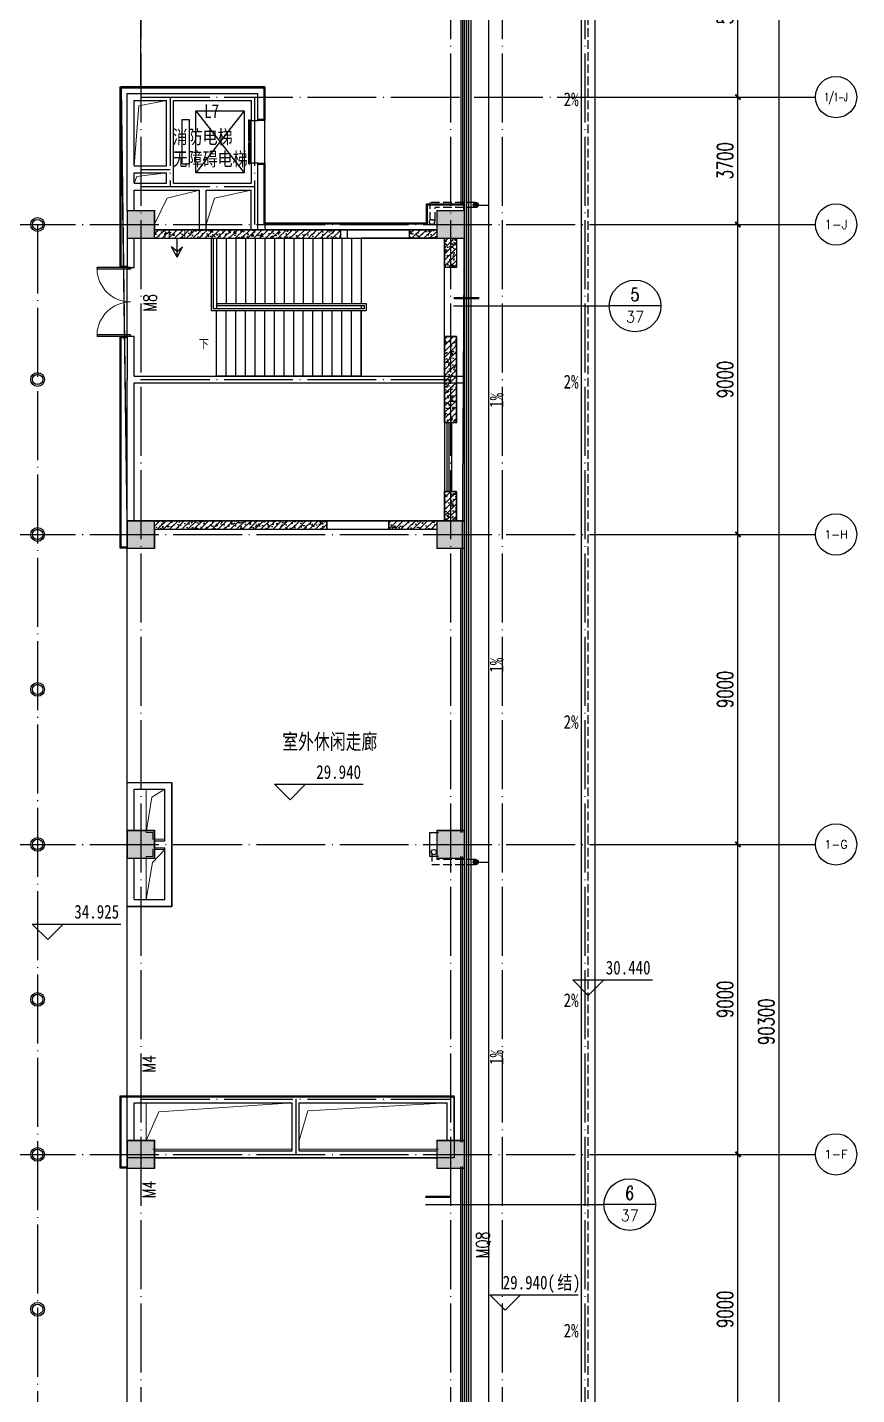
# Model space of a CAD drawing. Header units: millimetres. Extents: x 948020 to 1044234, y 901182 to 1012496.
# Drawn here: x 1020135 to 1044234, y 946993 to 986696 of the extents above; entities that cross this region are included whole.
import ezdxf
from ezdxf.enums import TextEntityAlignment as Align

# ---------------------------------------------------------------- set-up
doc = ezdxf.new("R2010")
doc.units = ezdxf.units.MM
doc.header["$LTSCALE"] = 1000
doc.header["$MEASUREMENT"] = 0
for name, pattern in [('7', [1.2, -0.6, 0.6]), ('DASH', [0.35, 0.25, -0.1]), ('DOTE', [2.42, 2, -0.2, 0.02, -0.2])]:
    doc.linetypes.add(name, pattern=pattern)
doc.layers.get('0').update_dxf_attribs({"linetype": 'CONTINUOUS'})
doc.layers.get('Defpoints').update_dxf_attribs({"linetype": 'CONTINUOUS'})
for name, color, linetype in [('AXIS', 3, 'CONTINUOUS'), ('COLUMN', 255, 'CONTINUOUS'), ('DIM_ELEV', 3, 'CONTINUOUS'), ('DIM_IDEN', 3, 'CONTINUOUS'), ('DIM_SYMB', 3, 'CONTINUOUS'), ('DOTE', 1, 'DOTE'), ('PUB_HATCH', 251, 'CONTINUOUS'), ('PUB_TEXT', 7, 'CONTINUOUS'), ('RAIL', 163, 'CONTINUOUS'), ('STAIR', 2, 'CONTINUOUS'), ('WALL', 255, 'CONTINUOUS'), ('WINDOW', 4, 'CONTINUOUS'), ('WZ', 7, 'CONTINUOUS'), ('x粉刷线', 62, 'CONTINUOUS'), ('排烟', 6, 'CONTINUOUS'), ('文字', 7, 'CONTINUOUS'), ('柱', 2, 'CONTINUOUS'), ('柱虚线', 54, '7'), ('栏杆', 212, 'CONTINUOUS'), ('电梯', 4, 'CONTINUOUS'), ('砼墙', 3, 'CONTINUOUS'), ('门窗', 40, 'CONTINUOUS')]:
    doc.layers.add(name, color=color, linetype=linetype)
doc.layers.add('P-SANR-FIXT', color=6, linetype='CONTINUOUS', lineweight=15)
doc.styles.add('-宋体', font='', dxfattribs={"width": 0.8})
doc.styles.add('_TCH_AXIS', font='COMPLEX', dxfattribs={"bigfont": 'GBCBIG'})
doc.styles.add('_TCH_DIM', font='', dxfattribs={"width": 0.8})
doc.styles.add('_TCH_LABEL', font='COMPLEX', dxfattribs={"bigfont": 'GBCBIG'})
doc.styles.add('_TCH_SPACE', font='SIMPLEX', dxfattribs={"height": 5, "bigfont": 'GBCBIG'})
doc.styles.add('DIM_FONT', font='SIMPLEX', dxfattribs={"width": 0.7, "bigfont": 'GBCBIG'})
doc.styles.get('-宋体').set_extended_font_data('SimSun')
doc.styles.get('_TCH_DIM').set_extended_font_data('SimSun')
doc.dimstyles.new('_TCH_ARCH&&150', dxfattribs={"dimscale": 1.5, "dimtxt": 300, "dimasz": 100, "dimexe": 250, "dimexo": 300, "dimgap": 100, "dimtad": 1, "dimdec": 0, "dimzin": 0, "dimdsep": 46, "dimtxsty": 'DIM_FONT', "dimblk": 'ARCHTICK', "dimcen": 0.09, "dimclrt": 7, "dimazin": 2, "dimtfac": 1, "dimtdec": 0, "dimtix": 1, "dimtmove": 2, "dimatfit": 3, "dimfxl": 1, "dimtolj": 1, "dimtzin": 0, "dimarcsym": 0})
pattern_1 = [(45, (0, 0), (-88.388348, 88.388348), []), (50, (0, 0), (358.63009, -31.37607), [37.5, -412.5]), (355, (0, 0), (-69.37567, 376.09607), [30, -330]), (100.4514, (29.9, -2.6), (289.25469, 344.71977), [31.870095, -350.57106]), (46.1842, (0, 100), (533.62052, -82.75951), [56.25, -618.75]), (96.6356, (44.47, 93.1), (467.33135, 487.05894), [47.80514, -525.8565]), (351.1842, (0, 100), (467.33097, 487.0593), [45, -495]), (21, (50, 75), (298.453526, -201.309445), [37.5, -412.5]), (326, (50, 75), (121.65767, 362.57502), [30, -330]), (71.4514, (74.87, 58.22), (420.111314, 161.26525), [31.870095, -350.57106]), (37.5, (0, 0), (6.079928, 166.446927), [0, -326, 0, -335, 0, -331.25]), (7.5, (0, 0), (131.534769, 197.205856), [0, -191, 0, -318.5, 0, -126.25]), (327.5, (-111.5, 0), (266.911218, -11.277436), [0, -125, 0, -390, 0, -517.5]), (317.5, (-161.5, 0), (291.593085, 50.05249), [0, -162.5, 0, -259, 0, -367.5])]

# ---------------------------------------------------------------- blocks, each defined once
blk = doc.blocks.new('A$C5BB50297')
at = {"layer": '柱', "const_width": 0.35}
for points in [[(639.18, 632.68), (639.18, 638.18), (631.18, 638.18), (631.18, 630.18), (639.18, 630.18)], [(726.93, 630.18), (729.18, 630.18), (729.18, 638.18), (721.18, 638.18), (721.18, 632.68)], [(721.18, 630.18), (723.43, 630.18)], [(639.18, 548.18), (631.18, 548.18), (631.18, 540.18), (639.18, 540.18), (639.18, 545.68)], [(723.43, 548.18), (721.18, 548.18)], [(721.18, 545.68), (721.18, 540.18), (729.18, 540.18), (729.18, 548.18), (726.93, 548.18)]]:
    blk.add_lwpolyline(points, dxfattribs=at)
for points in [[(639.18, 450.18), (639.18, 458.18), (631.18, 458.18), (631.18, 450.18)], [(729.18, 450.18), (729.18, 458.18), (721.18, 458.18), (721.18, 450.18)], [(639.18, 360.18), (639.18, 368.18), (631.18, 368.18), (631.18, 360.18)], [(729.18, 360.18), (729.18, 368.18), (721.18, 368.18), (721.18, 360.18)]]:
    blk.add_lwpolyline(points, close=True, dxfattribs=at)
at = {"layer": '柱虚线', "const_width": 0.18}
for points in [[(639.18, 630.18), (639.18, 632.68)], [(721.18, 632.68), (721.18, 630.18)], [(723.43, 630.18), (726.93, 630.18)], [(639.18, 545.68), (639.18, 548.18)], [(721.18, 548.18), (721.18, 545.68)], [(726.93, 548.18), (723.43, 548.18)]]:
    blk.add_lwpolyline(points, dxfattribs=at)
at = {"layer": '砼墙', "const_width": 0.35}
for points in [[(639.18, 632.68), (695.18, 632.68)], [(695.18, 630.18), (695.18, 632.68)], [(713.18, 630.18), (713.18, 632.68)], [(713.18, 632.68), (721.18, 632.68)], [(639.18, 630.18), (695.18, 630.18)], [(713.18, 630.18), (721.18, 630.18)], [(723.43, 621.68), (723.43, 630.18)], [(726.93, 621.68), (726.93, 630.18)], [(726.93, 621.68), (723.43, 621.68)], [(723.43, 576.68), (723.43, 601.68)], [(726.93, 601.68), (723.43, 601.68)], [(726.93, 576.68), (726.93, 601.68)], [(726.93, 576.68), (723.43, 576.68)], [(723.43, 548.18), (723.43, 556.68)], [(726.93, 556.68), (723.43, 556.68)], [(726.93, 548.18), (726.93, 556.68)], [(639.18, 548.18), (689.18, 548.18)], [(689.18, 545.68), (689.18, 548.18)], [(707.18, 545.68), (707.18, 548.18)], [(707.18, 548.18), (721.18, 548.18)], [(639.18, 545.68), (689.18, 545.68)], [(707.18, 545.68), (721.18, 545.68)]]:
    blk.add_lwpolyline(points, dxfattribs=at)
blk = doc.blocks.new('_ArchTick')
at = {"color": 0, "linetype": 'ByBlock', "const_width": 0.4}
blk.add_lwpolyline([(-0.5, -0.5), (0.5, 0.5)], dxfattribs=at)
blk = doc.blocks.new('*D23')
at = {"layer": 'AXIS', "color": 0, "lineweight": -2, "transparency": 16777216}
for p, q in [((1037484, 953971), (1041159, 953971)), ((1040784, 944971), (1040784, 953971)), ((1037484, 944971), (1041159, 944971))]:
    blk.add_line(p, q, dxfattribs=at)
at = {"layer": 'Defpoints', "color": 0}
for p in [(1037034, 953971), (1040784, 953971), (1037034, 944971)]:
    blk.add_point(p, dxfattribs=at)
at = {"layer": 'AXIS', "color": 0, "lineweight": -2, "transparency": 16777216, "xscale": 150, "yscale": 150, "zscale": 150}
for p, rotation in [((1040784, 953971), 90), ((1040784, 944971), 270)]:
    blk.add_blockref('_ArchTick', p, dxfattribs=dict(at, rotation=rotation))
at = {"layer": 'AXIS', "color": 7, "transparency": 16777216, "insert": (1040409, 949471), "char_height": 450, "attachment_point": 5, "rotation": 90, "style": 'DIM_FONT'}
blk.add_mtext('\\A1;9000', dxfattribs=at)
blk = doc.blocks.new('*D24')
at = {"layer": 'AXIS', "color": 0, "lineweight": -2, "transparency": 16777216}
for p, q in [((1037484, 962971), (1041159, 962971)), ((1040784, 953971), (1040784, 962971)), ((1037484, 953971), (1041159, 953971))]:
    blk.add_line(p, q, dxfattribs=at)
at = {"layer": 'Defpoints', "color": 0}
for p in [(1037034, 962971), (1040784, 962971), (1037034, 953971)]:
    blk.add_point(p, dxfattribs=at)
at = {"layer": 'AXIS', "color": 0, "lineweight": -2, "transparency": 16777216, "xscale": 150, "yscale": 150, "zscale": 150}
for p, rotation in [((1040784, 962971), 90), ((1040784, 953971), 270)]:
    blk.add_blockref('_ArchTick', p, dxfattribs=dict(at, rotation=rotation))
at = {"layer": 'AXIS', "color": 7, "transparency": 16777216, "insert": (1040409, 958471), "char_height": 450, "attachment_point": 5, "rotation": 90, "style": 'DIM_FONT'}
blk.add_mtext('\\A1;9000', dxfattribs=at)
blk = doc.blocks.new('*D25')
at = {"layer": 'AXIS', "color": 0, "lineweight": -2, "transparency": 16777216}
for p, q in [((1037484, 971971), (1041159, 971971)), ((1040784, 962971), (1040784, 971971)), ((1037484, 962971), (1041159, 962971))]:
    blk.add_line(p, q, dxfattribs=at)
at = {"layer": 'Defpoints', "color": 0}
for p in [(1037034, 971971), (1040784, 971971), (1037034, 962971)]:
    blk.add_point(p, dxfattribs=at)
at = {"layer": 'AXIS', "color": 0, "lineweight": -2, "transparency": 16777216, "xscale": 150, "yscale": 150, "zscale": 150}
for p, rotation in [((1040784, 971971), 90), ((1040784, 962971), 270)]:
    blk.add_blockref('_ArchTick', p, dxfattribs=dict(at, rotation=rotation))
at = {"layer": 'AXIS', "color": 7, "transparency": 16777216, "insert": (1040409, 967471), "char_height": 450, "attachment_point": 5, "rotation": 90, "style": 'DIM_FONT'}
blk.add_mtext('\\A1;9000', dxfattribs=at)
blk = doc.blocks.new('*D26')
at = {"layer": 'AXIS', "color": 0, "lineweight": -2, "transparency": 16777216}
for p, q in [((1037484, 980971), (1041159, 980971)), ((1040784, 971971), (1040784, 980971)), ((1037484, 971971), (1041159, 971971))]:
    blk.add_line(p, q, dxfattribs=at)
at = {"layer": 'Defpoints', "color": 0}
for p in [(1037034, 980971), (1040784, 980971), (1037034, 971971)]:
    blk.add_point(p, dxfattribs=at)
at = {"layer": 'AXIS', "color": 0, "lineweight": -2, "transparency": 16777216, "xscale": 150, "yscale": 150, "zscale": 150}
for p, rotation in [((1040784, 980971), 90), ((1040784, 971971), 270)]:
    blk.add_blockref('_ArchTick', p, dxfattribs=dict(at, rotation=rotation))
at = {"layer": 'AXIS', "color": 7, "transparency": 16777216, "insert": (1040409, 976471), "char_height": 450, "attachment_point": 5, "rotation": 90, "style": 'DIM_FONT'}
blk.add_mtext('\\A1;9000', dxfattribs=at)
blk = doc.blocks.new('*D27')
at = {"layer": 'AXIS', "color": 0, "lineweight": -2, "transparency": 16777216}
for p, q in [((1037484, 984671), (1041159, 984671)), ((1040784, 980971), (1040784, 984671)), ((1037484, 980971), (1041159, 980971))]:
    blk.add_line(p, q, dxfattribs=at)
at = {"layer": 'Defpoints', "color": 0}
for p in [(1037034, 984671), (1040784, 984671), (1037034, 980971)]:
    blk.add_point(p, dxfattribs=at)
at = {"layer": 'AXIS', "color": 0, "lineweight": -2, "transparency": 16777216, "xscale": 150, "yscale": 150, "zscale": 150}
for p, rotation in [((1040784, 984671), 90), ((1040784, 980971), 270)]:
    blk.add_blockref('_ArchTick', p, dxfattribs=dict(at, rotation=rotation))
at = {"layer": 'AXIS', "color": 7, "transparency": 16777216, "insert": (1040409, 982821), "char_height": 450, "attachment_point": 5, "rotation": 90, "style": 'DIM_FONT'}
blk.add_mtext('\\A1;3700', dxfattribs=at)
blk = doc.blocks.new('*D28')
at = {"layer": 'AXIS', "color": 0, "lineweight": -2, "transparency": 16777216}
for p, q in [((1037484, 989971), (1041159, 989971)), ((1040784, 984671), (1040784, 989971)), ((1037484, 984671), (1041159, 984671))]:
    blk.add_line(p, q, dxfattribs=at)
at = {"layer": 'Defpoints', "color": 0}
for p in [(1037034, 989971), (1040784, 989971), (1037034, 984671)]:
    blk.add_point(p, dxfattribs=at)
at = {"layer": 'AXIS', "color": 0, "lineweight": -2, "transparency": 16777216, "xscale": 150, "yscale": 150, "zscale": 150}
for p, rotation in [((1040784, 989971), 90), ((1040784, 984671), 270)]:
    blk.add_blockref('_ArchTick', p, dxfattribs=dict(at, rotation=rotation))
at = {"layer": 'AXIS', "color": 7, "transparency": 16777216, "insert": (1040409, 987321), "char_height": 450, "attachment_point": 5, "rotation": 90, "style": 'DIM_FONT'}
blk.add_mtext('\\A1;5300', dxfattribs=at)
blk = doc.blocks.new('*D32')
at = {"layer": 'AXIS', "color": 0, "lineweight": -2, "transparency": 16777216}
for p, q in [((1037484, 1002971), (1042359, 1002971)), ((1041984, 912671), (1041984, 1002971)), ((1037484, 912671), (1042359, 912671))]:
    blk.add_line(p, q, dxfattribs=at)
at = {"layer": 'Defpoints', "color": 0}
for p in [(1037034, 1002971), (1041984, 1002971), (1037034, 912671)]:
    blk.add_point(p, dxfattribs=at)
at = {"layer": 'AXIS', "color": 0, "lineweight": -2, "transparency": 16777216, "xscale": 150, "yscale": 150, "zscale": 150}
for p, rotation in [((1041984, 1002971), 90), ((1041984, 912671), 270)]:
    blk.add_blockref('_ArchTick', p, dxfattribs=dict(at, rotation=rotation))
at = {"layer": 'AXIS', "color": 7, "transparency": 16777216, "insert": (1041609, 957821), "char_height": 450, "attachment_point": 5, "rotation": 90, "style": 'DIM_FONT'}
blk.add_mtext('\\A1;90300', dxfattribs=at)
blk = doc.blocks.new('_FZH')
blk.add_lwpolyline([(-0.5, -0.5), (0.5, -0.5), (0.5, 0.5), (-0.5, 0.5)], close=True)
at = {"layer": 'PUB_HATCH'}
blk.add_solid([(-0.5, -0.5), (0.5, -0.5), (-0.5, 0.5), (0.5, 0.5)], dxfattribs=at)
blk = doc.blocks.new('$DorLib2D$00000002')
for p, q in [((-0.5, 0), (-0.5, 0.4875)), ((-0.475, 0.4875), (-0.5, 0.4875)), ((-0.475, 0), (-0.475, 0.4875)), ((0.475, 0), (0.475, 0.4875)), ((0.475, 0.4875), (0.5, 0.4875)), ((0.5, 0), (0.5, 0.4875)), ((-0.5, 0), (-0.475, 0)), ((0.5, 0), (0.475, 0))]:
    blk.add_line(p, q)
at = {"lineweight": 13}
for centre, start, end in [((-0.4875, 0), 0, 88.53072), ((0.4875, 0), 91.46928, 180)]:
    blk.add_arc(centre, 0.4875, start, end, dxfattribs=at)
blk = doc.blocks.new('$TCHSYS$LDOR22D')
for p, q in [((-0.517, 0.833), (-0.017, 0.833)), ((-0.517, 0.833), (-0.517, 0.667)), ((-0.517, 0.667), (-0.017, 0.667)), ((-0.017, 0.833), (-0.017, 0.667)), ((0.017, 0.833), (0.017, 0.667)), ((0.017, 0.833), (0.517, 0.833)), ((0.017, 0.667), (0.517, 0.667)), ((0.517, 0.833), (0.517, 0.667)), ((-0.5, 0.5), (0.5, 0.5))]:
    blk.add_line(p, q)

msp = doc.modelspace()

# ---------------------------------------------------------------- hatches: boundary and pattern name
at = {"layer": 'PUB_HATCH'}
h = msp.add_hatch(dxfattribs=at)
h.set_pattern_fill('ANSI31', color=256, scale=10, style=0)
h.set_pattern_definition([(315, (963659.951, 1010816.542), (-11.22532, -11.22532), [])])
h.paths.add_polyline_path([(1033101.5, 981536.1, 1), (1033231.5, 981536.1, 1)])
h = msp.add_hatch(dxfattribs=at)
h.set_pattern_fill('钢筋混凝土', color=256, scale=50, style=0)
h.set_pattern_definition(pattern_1)
h.paths.add_polyline_path([(1023835, 980820.8), (1023835, 980570.8), (1025235, 980570.8), (1025235, 980820.8)])
h = msp.add_hatch(dxfattribs=at)
h.set_pattern_fill('钢筋混凝土', color=256, scale=50, style=0)
h.set_pattern_definition(pattern_1)
h.paths.add_polyline_path([(1025235, 980820.8), (1025235, 980570.8), (1026735, 980570.8), (1026735, 980820.8)])
h = msp.add_hatch(dxfattribs=at)
h.set_pattern_fill('钢筋混凝土', color=256, scale=50, style=0)
h.set_pattern_definition(pattern_1)
h.paths.add_polyline_path([(1026735, 980820.8), (1026735, 980570.8), (1029235, 980570.8), (1029235, 980820.8)])
h = msp.add_hatch(dxfattribs=at)
h.set_pattern_fill('钢筋混凝土', color=256, scale=50, style=0)
h.set_pattern_definition(pattern_1)
h.paths.add_polyline_path([(1032035, 980570.8), (1032035, 980820.8), (1031235, 980820.8), (1031235, 980570.8)])
h = msp.add_hatch(dxfattribs=at)
h.set_pattern_fill('钢筋混凝土', color=256, scale=50, style=0)
h.set_pattern_definition(pattern_1)
h.paths.add_polyline_path([(1032610, 980570.8), (1032260, 980570.8), (1032260, 979720.8), (1032610, 979720.8)])
h = msp.add_hatch(dxfattribs=at)
h.set_pattern_fill('钢筋混凝土', color=256, scale=50, style=0)
h.set_pattern_definition(pattern_1)
h.paths.add_polyline_path([(1032610, 975220.8), (1032610, 977720.8), (1032260, 977720.8), (1032260, 975220.8)])
h = msp.add_hatch(dxfattribs=at)
h.set_pattern_fill('钢筋混凝土', color=256, scale=50, style=0)
h.set_pattern_definition(pattern_1)
h.paths.add_polyline_path([(1032260, 972370.8), (1032610, 972370.8), (1032610, 973220.8), (1032260, 973220.8)])
h = msp.add_hatch(dxfattribs=at)
h.set_pattern_fill('钢筋混凝土', color=256, scale=50, style=0)
h.set_pattern_definition(pattern_1)
h.paths.add_polyline_path([(1023835, 972370.8), (1023835, 972120.8), (1028835, 972120.8), (1028835, 972370.8)])
h = msp.add_hatch(dxfattribs=at)
h.set_pattern_fill('钢筋混凝土', color=256, scale=50, style=0)
h.set_pattern_definition(pattern_1)
h.paths.add_polyline_path([(1032035, 972120.8), (1032035, 972370.8), (1030635, 972370.8), (1030635, 972120.8)])
h = msp.add_hatch(dxfattribs=at)
h.set_pattern_fill('ANSI31', color=256, scale=10, style=0)
h.set_pattern_definition([(45, (963659.951, 933175.805), (-11.22532, 11.22532), [])])
h.paths.add_polyline_path([(1033231.5, 962456.2, 1), (1033101.5, 962456.2, 1)])

# ---------------------------------------------------------------- linework, layer by layer
at = {"layer": 'AXIS'}
for p, q in [((1037034.5, 984670.8), (1043034.5, 984670.8)), ((1037034.5, 980970.8), (1043034.5, 980970.8)), ((1037034.5, 971970.8), (1043034.5, 971970.8)), ((1037034.5, 962970.8), (1043034.5, 962970.8)), ((1037034.5, 953970.8), (1043034.5, 953970.8))]:
    msp.add_line(p, q, dxfattribs=at)
for centre in [(1043634.5, 984670.8), (1043634.5, 980970.8), (1043634.5, 971970.8), (1043634.5, 962970.8), (1043634.5, 953970.8)]:
    msp.add_circle(centre, 600, dxfattribs=at)
at = {"layer": 'DIM_ELEV'}
for p, q in [((1027769, 964265.8), (1027319, 964715.8)), ((1027319, 964715.8), (1029890.8, 964715.8)), ((1027769, 964265.8), (1028219, 964715.8)), ((1020729.8, 960209.3), (1020279.8, 960659.3)), ((1020279.8, 960659.3), (1022851.5, 960659.3)), ((1020729.8, 960209.3), (1021179.8, 960659.3)), ((1036435, 958586.4), (1035985, 959036.4)), ((1035985, 959036.4), (1038299.6, 959036.4)), ((1036435, 958586.4), (1036885, 959036.4)), ((1034020.3, 949442.9), (1033570.3, 949892.9)), ((1033570.3, 949892.9), (1036142, 949892.9)), ((1034020.3, 949442.9), (1034470.3, 949892.9))]:
    msp.add_line(p, q, dxfattribs=at)
at = {"layer": 'DIM_IDEN'}
for p, q in [((1032521.9, 978605.9), (1034170.5, 978605.9)), ((1034170.5, 978605.9), (1037044.7, 978605.9)), ((1038544.7, 978605.9), (1037044.7, 978605.9)), ((1031703.4, 952512.7), (1036286, 952512.7)), ((1036286, 952512.7), (1036891.5, 952512.7)), ((1038391.5, 952512.7), (1036891.5, 952512.7))]:
    msp.add_line(p, q, dxfattribs=at)
at = {"layer": 'DIM_IDEN', "const_width": 75}
for points in [[(1032521.9, 978830.9), (1033271.9, 978830.9)], [(1031703.4, 952737.7), (1032453.4, 952737.7)]]:
    msp.add_lwpolyline(points, dxfattribs=at)
at = {"layer": 'DIM_IDEN'}
for centre in [(1037794.7, 978605.9), (1037641.5, 952512.7)]:
    msp.add_circle(centre, 750, dxfattribs=at)
at = {"layer": 'DIM_SYMB'}
for points in [[(1033262.4, 987630.3, 0, 0, 0), (1033262.4, 986626.1, 120, 0, 0), (1033262.4, 986176.1, 0, 0, 0)], [(1035561.9, 984670.8, 0, 0, 0), (1034678.2, 984670.8, 120, 0, 0), (1034228.2, 984670.8, 0, 0, 0)], [(1025495, 977545.8, 0, 0, 0), (1031047.5, 977545.8, 0, 0, 0), (1031047.5, 979595.8, 0, 0, 0), (1026075, 979595.8, 80, 0, 0), (1025775, 979595.8, 0, 0, 0)], [(1033262.4, 975442, 0, 0, 0), (1033262.4, 976446.2, 120, 0, 0), (1033262.4, 976896.2, 0, 0, 0)], [(1035561.9, 976470.8, 0, 0, 0), (1034678.2, 976470.8, 120, 0, 0), (1034228.2, 976470.8, 0, 0, 0)], [(1033262.4, 968552.2, 0, 0, 0), (1033262.4, 967548, 120, 0, 0), (1033262.4, 967098, 0, 0, 0)], [(1035561.9, 966592.6, 0, 0, 0), (1034678.2, 966592.6, 120, 0, 0), (1034228.2, 966592.6, 0, 0, 0)], [(1035561.9, 958512.4, 0, 0, 0), (1034678.2, 958512.4, 120, 0, 0), (1034228.2, 958512.4, 0, 0, 0)], [(1033262.4, 956363.8, 0, 0, 0), (1033262.4, 957368.1, 120, 0, 0), (1033262.4, 957818.1, 0, 0, 0)], [(1035561.9, 948919, 0, 0, 0), (1034678.2, 948919, 120, 0, 0), (1034228.2, 948919, 0, 0, 0)]]:
    msp.add_lwpolyline(points, format="xyseb", dxfattribs=at)
at = {"layer": 'DOTE'}
for p, q in [((1023435, 1005295.6), (1023435, 908381.6)), ((1032435, 1005295.6), (1032435, 908381.6)), ((1033935, 1005295.6), (1033935, 908381.6)), ((1036335, 1005295.6), (1036335, 908381.6)), ((1023435, 984670.8), (1038231.8, 984670.8)), ((1024285, 984670.8), (1024285, 982070.8)), ((1026735, 984670.8), (1026735, 980970.8)), ((1023435, 982570.8), (1024285, 982570.8)), ((1023435, 982070.8), (1026735, 982070.8)), ((1023435, 982070.8), (1026735, 982070.8)), ((954193.3, 980970.8), (1038231.8, 980970.8)), ((1020435, 980970.8), (1020435, 929970.8)), ((1023435, 976470.8), (1032435, 976470.8)), ((954193.3, 971970.8), (1038231.8, 971970.8)), ((954193.3, 962970.8), (1038231.8, 962970.8)), ((1023435, 955570.8), (1032435, 955570.8)), ((1027935, 955570.8), (1027935, 953970.8)), ((954193.3, 953970.8), (1038231.8, 953970.8))]:
    msp.add_line(p, q, dxfattribs=at)
at = {"layer": 'P-SANR-FIXT'}
for p, q in [((1023235, 982670.8), (1023376.6, 984414.1)), ((1023376.6, 984414.1), (1024179.8, 984570.8)), ((1023236.6, 982170.8), (1023319.6, 982368.8)), ((1023319.6, 982368.8), (1024179.8, 982470.8)), ((1024200.5, 981731.3), (1025135, 981970.8)), ((1025577.8, 981731.3), (1026635, 981970.8)), ((1023835, 980984.6), (1024200.5, 981731.3)), ((1025335, 980970.8), (1025577.8, 981731.3)), ((1023755.1, 964345.3), (1024135, 964570.8)), ((1023585, 963320.8), (1023755.1, 964345.3)), ((1023768.1, 962447.3), (1024135, 962820.8)), ((1023585, 961370.8), (1023768.1, 962447.3)), ((1023585, 954370.8), (1023585, 955470.8)), ((1023959.7, 955209.8), (1027835, 955470.8)), ((1028290, 955235.3), (1032335, 955470.8)), ((1023585, 954370.8), (1023959.7, 955209.8)), ((1028035, 954370.8), (1028290, 955235.3)), ((1023785, 954120.8), (1027835, 954120.8)), ((1032085, 954120.8), (1028035, 954120.8))]:
    msp.add_line(p, q, dxfattribs=at)
for points in [[(1023585, 963320.8), (1023585, 964570.8), (1024135, 964570.8), (1024135, 963120.8), (1023785, 963120.8), (1023785, 963320.8)], [(1023585, 961370.8), (1023585, 962620.8), (1023785, 962620.8), (1023785, 962820.8), (1024135, 962820.8), (1024135, 961370.8)]]:
    msp.add_lwpolyline(points, close=True, dxfattribs=at)
at = {"layer": 'RAIL'}
for points in [[(1033035, 926370.8), (1036635, 926370.8), (1036635, 1003170.8), (985935, 1003170.8), (985935, 999570.8)], [(1023035, 979721.2), (1022835, 979721.2), (1022835, 983721.2), (1022835, 984721.2), (1022835, 984771.2), (1022835, 984971.2), (1026135, 984971.2), (1026635, 984971.2), (1027035, 984971.2), (1027035, 984221.2), (1027035, 983990.8), (1026835, 983990.8)], [(1023035, 979751.2), (1022865, 979751.2), (1022865, 983721.2), (1022865, 984721.2), (1022865, 984771.2), (1022865, 984941.2), (1026135, 984941.2), (1026635, 984941.2), (1027005, 984941.2), (1027005, 984221.2), (1027005, 984020.8), (1026835, 984020.8)], [(1026835, 982750.8), (1027035, 982750.8), (1027035, 981020.8), (1030735, 981020.8), (1031235, 981020.8), (1031535, 981020.8), (1031735, 981020.8), (1031735, 981370.8), (1031735, 981570.8), (1032835, 981570.8), (1032835, 981370.8)], [(1026835, 982720.8), (1027005, 982720.8), (1027005, 980990.8), (1030735, 980990.8), (1031235, 980990.8), (1031535, 980990.8), (1031765, 980990.8), (1031765, 981370.8), (1031765, 981540.8), (1032805, 981540.8), (1032805, 981370.8)], [(1023035, 971570.8), (1022835, 971570.8), (1022835, 977570.8), (1022835, 977720.8), (1023035, 977720.8)], [(1023035, 971600.8), (1022865, 971600.8), (1022865, 977570.8), (1022865, 977690.8), (1023035, 977690.8)], [(1023035, 953570.8), (1022835, 953570.8), (1022835, 953970.8), (1022835, 955670.8), (1023035, 955670.8)], [(1023035, 953600.8), (1022865, 953600.8), (1022865, 953970.8), (1022865, 955640.8), (1023035, 955640.8)]]:
    msp.add_lwpolyline(points, dxfattribs=at)
at = {"layer": 'STAIR'}
for p, q in [((1025035, 984270.8), (1026435, 984270.8)), ((1025035, 982470.8), (1025035, 984270.8)), ((1025035, 984270.8), (1026435, 982470.8)), ((1026435, 984270.8), (1025035, 982470.8)), ((1026435, 984270.8), (1026435, 982470.8)), ((1024635, 984020.8), (1024835, 984020.8)), ((1024635, 982720.8), (1024635, 984020.8)), ((1024835, 984020.8), (1024835, 982720.8)), ((1024835, 982720.8), (1024635, 982720.8)), ((1026435, 982470.8), (1025035, 982470.8)), ((1033241.5, 981536.1), (1033535, 981536.1)), ((1025485, 978460.8), (1025485, 980570.8)), ((1025485, 980570.8), (1025545, 980570.8)), ((1025545, 978520.8), (1025545, 980570.8)), ((1025635, 980570.8), (1029835, 980570.8)), ((1025635, 980570.8), (1025635, 978680.8)), ((1025915, 980570.8), (1025915, 978680.8)), ((1026195, 980570.8), (1026195, 978680.8)), ((1026475, 980570.8), (1026475, 978680.8)), ((1026755, 980570.8), (1026755, 978680.8)), ((1027035, 980570.8), (1027035, 978680.8)), ((1027315, 980570.8), (1027315, 978680.8)), ((1027595, 980570.8), (1027595, 978680.8)), ((1027875, 980570.8), (1027875, 978680.8)), ((1028155, 980570.8), (1028155, 978680.8)), ((1028435, 980570.8), (1028435, 978680.8)), ((1028715, 980570.8), (1028715, 978680.8)), ((1028995, 980570.8), (1028995, 978680.8)), ((1029275, 980570.8), (1029275, 978680.8)), ((1029555, 980570.8), (1029555, 978680.8)), ((1029835, 980570.8), (1029835, 978680.8)), ((1032035, 980570.8), (1029835, 980570.8)), ((1029835, 980570.8), (1029835, 978680.8)), ((1032260, 976570.8), (1032260, 980570.8)), ((1025635, 978680.8), (1025635, 978620.8)), ((1025635, 978680.8), (1029985, 978680.8)), ((1025635, 978680.8), (1025635, 978620.8)), ((1029985, 978680.8), (1029985, 978460.8)), ((1029985, 978460.8), (1025485, 978460.8)), ((1029925, 978520.8), (1025545, 978520.8)), ((1025635, 978620.8), (1029835, 978620.8)), ((1025635, 978620.8), (1029925, 978620.8)), ((1025635, 978620.8), (1025635, 978520.8)), ((1029835, 978520.8), (1025635, 978520.8)), ((1025635, 976570.8), (1025635, 978460.8)), ((1025915, 976570.8), (1025915, 978460.8)), ((1026195, 976570.8), (1026195, 978460.8)), ((1026475, 976570.8), (1026475, 978460.8)), ((1026755, 976570.8), (1026755, 978460.8)), ((1027035, 976570.8), (1027035, 978460.8)), ((1027315, 976570.8), (1027315, 978460.8)), ((1027595, 976570.8), (1027595, 978460.8)), ((1027875, 976570.8), (1027875, 978460.8)), ((1028155, 976570.8), (1028155, 978460.8)), ((1028435, 976570.8), (1028435, 978460.8)), ((1028715, 976570.8), (1028715, 978460.8)), ((1028995, 976570.8), (1028995, 978460.8)), ((1029275, 976570.8), (1029275, 978460.8)), ((1029555, 976570.8), (1029555, 978460.8)), ((1029835, 978620.8), (1029835, 978520.8)), ((1029835, 976570.8), (1029835, 978460.8)), ((1029835, 978460.8), (1029835, 976570.8)), ((1029925, 978620.8), (1029925, 978520.8)), ((1029835, 976570.8), (1025635, 976570.8)), ((1029835, 976570.8), (1032260, 976570.8)), ((1033241.5, 962458), (1033535.1, 962458))]:
    msp.add_line(p, q, dxfattribs=at)
at = {"layer": 'STAIR', "linetype": 'DASH'}
for p, q in [((1031840.3, 981077.4), (1031840.3, 981611.1)), ((1033166.5, 981611.1), (1031840.3, 981611.1)), ((1031990.3, 981077.4), (1031990.3, 981461.1)), ((1033166.5, 981461.1), (1031990.3, 981461.1)), ((1031885.1, 962724), (1031885.1, 962381.2)), ((1032035.1, 962724), (1032035.1, 962531.2)), ((1033166.5, 962531.2), (1032035.1, 962531.2)), ((1033166.5, 962381.2), (1031885.1, 962381.2))]:
    msp.add_line(p, q, dxfattribs=at)
msp.add_lwpolyline([(1033035, 926570.8), (1036435, 926570.8), (1036435, 1002970.8), (986135, 1002970.8), (986135, 999570.8)], dxfattribs=at)
at = {"layer": 'STAIR'}
for points in [[(1033035, 926770.8), (1036235, 926770.8), (1036235, 1002770.8), (986335, 1002770.8), (986335, 999570.8)], [(986335, 1000070.8), (1033535, 1000070.8), (1033535, 926770.8)], [(1032085, 962620.8), (1031835, 962620.8), (1031835, 963320.8), (1032085, 963320.8)]]:
    msp.add_lwpolyline(points, dxfattribs=at)
for centre, radius in [((1033166.5, 981536.1), 75), ((1033166.5, 981536.1), 65), ((1031892.9, 981045.8), 75), ((1031945.6, 962745.8), 75), ((1033166.5, 962456.2), 75), ((1033166.5, 962456.2), 65)]:
    msp.add_circle(centre, radius, dxfattribs=at)
at = {"layer": 'WALL'}
for p, q in [((1023035, 984770.8), (1024279.8, 984770.8)), ((1023035, 982570.8), (1023035, 984770.8)), ((1024279.8, 984770.8), (1026835, 984770.8)), ((1026835, 983990.8), (1026835, 984770.8)), ((1023235, 984570.8), (1024179.8, 984570.8)), ((1023235, 982670.8), (1023235, 984570.8)), ((1024179.8, 982670.8), (1024179.8, 984570.8)), ((1024379.8, 984570.8), (1026635, 984570.8)), ((1024379.8, 982570.8), (1024379.8, 984570.8)), ((1026635, 984570.8), (1026635, 983990.8)), ((1026635, 983990.8), (1026835, 983990.8)), ((1023235, 982670.8), (1024179.8, 982670.8)), ((1026835, 982750.8), (1026635, 982750.8)), ((1026635, 982750.8), (1026635, 982170.8)), ((1026835, 982070.8), (1026835, 982750.8)), ((1023035, 982070.8), (1023035, 982570.8)), ((1023235, 982170.8), (1023235, 982470.8)), ((1023235, 982470.8), (1024179.8, 982470.8)), ((1024179.8, 982170.8), (1024179.8, 982470.8)), ((1024379.8, 982170.8), (1024379.8, 982570.8)), ((1023035, 981370.8), (1023035, 982070.8)), ((1023235, 982170.8), (1024179.8, 982170.8)), ((1023235, 981970.8), (1024279.8, 981970.8)), ((1023235, 981370.8), (1023235, 981970.8)), ((1024279.8, 981970.8), (1025135, 981970.8)), ((1024379.8, 982170.8), (1025235, 982170.8)), ((1025135, 980820.8), (1025135, 981970.8)), ((1025235, 982170.8), (1026635, 982170.8)), ((1025335, 980820.8), (1025335, 981970.8)), ((1025335, 981970.8), (1026635, 981970.8)), ((1026635, 980820.8), (1026635, 981970.8)), ((1026835, 980820.8), (1026835, 982070.8)), ((1023835, 980820.8), (1025235, 980820.8)), ((1025235, 980820.8), (1026735, 980820.8)), ((1026735, 980820.8), (1029235, 980820.8)), ((1029235, 980820.8), (1031235, 980820.8)), ((1029235, 980820.8), (1029235, 980570.8)), ((1031235, 980820.8), (1032035, 980820.8)), ((1031235, 980820.8), (1031235, 980570.8)), ((1023035, 980570.8), (1023035, 979721.2)), ((1023235, 979721.2), (1023235, 980570.8)), ((1023835, 980570.8), (1025235, 980570.8)), ((1025235, 980570.8), (1026735, 980570.8)), ((1026735, 980570.8), (1029235, 980570.8)), ((1029235, 980570.8), (1031235, 980570.8)), ((1031235, 980570.8), (1032035, 980570.8)), ((1032260, 980570.8), (1032260, 979720.8)), ((1032610, 980570.8), (1032610, 979720.8)), ((1023035, 979721.2), (1023235, 979721.2)), ((1032610, 979720.8), (1032260, 979720.8)), ((1023235, 977721.2), (1023035, 977721.2)), ((1023035, 977721.2), (1023035, 976464.2)), ((1023235, 976570.8), (1023235, 977721.2)), ((1032260, 975220.8), (1032260, 977720.8)), ((1032260, 977720.8), (1032610, 977720.8)), ((1032610, 975220.8), (1032610, 977720.8)), ((1023035, 972370.8), (1023035, 976470.8)), ((1023235, 976570.8), (1032835, 976570.8)), ((1023235, 976370.8), (1032835, 976370.8)), ((1023235, 972370.8), (1023235, 976370.8)), ((1032835, 976570.8), (1032835, 976370.8)), ((1032260, 975220.8), (1032610, 975220.8)), ((1032260, 972370.8), (1032260, 973220.8)), ((1032260, 973220.8), (1032610, 973220.8)), ((1032610, 972370.8), (1032610, 973220.8)), ((1023835, 972370.8), (1028835, 972370.8)), ((1028835, 972370.8), (1028835, 972120.8)), ((1030635, 972370.8), (1032035, 972370.8)), ((1030635, 972370.8), (1030635, 972120.8)), ((1023835, 972120.8), (1028835, 972120.8)), ((1030635, 972120.8), (1032035, 972120.8)), ((1023035, 963370.8), (1023035, 964770.8)), ((1023035, 964770.8), (1024335, 964770.8)), ((1024335, 962970.8), (1024335, 964770.8)), ((1023235, 963370.8), (1023235, 964570.8)), ((1023235, 964570.8), (1024135, 964570.8)), ((1024135, 963070.8), (1024135, 964570.8)), ((1023835, 963070.8), (1024135, 963070.8)), ((1023835, 962870.8), (1024135, 962870.8)), ((1024135, 961370.8), (1024135, 962870.8)), ((1024335, 961170.8), (1024335, 962970.8)), ((1023035, 961170.8), (1023035, 962570.8)), ((1023235, 961370.8), (1023235, 962570.8)), ((1023235, 961370.8), (1024135, 961370.8)), ((1023035, 961170.8), (1024335, 961170.8)), ((1023035, 954370.8), (1023035, 955670.8)), ((1023035, 955670.8), (1027935, 955670.8)), ((1027935, 955670.8), (1032535, 955670.8)), ((1032535, 954370.8), (1032535, 955670.8)), ((1023235, 954370.8), (1023235, 955470.8)), ((1023235, 955470.8), (1027835, 955470.8)), ((1027835, 954070.8), (1027835, 955470.8)), ((1028035, 955470.8), (1032335, 955470.8)), ((1028035, 954070.8), (1028035, 955470.8)), ((1032335, 954370.8), (1032335, 955470.8)), ((1023835, 954070.8), (1027835, 954070.8)), ((1028035, 954070.8), (1032035, 954070.8)), ((1023835, 953870.8), (1027935, 953870.8)), ((1027935, 953870.8), (1032035, 953870.8))]:
    msp.add_line(p, q, dxfattribs=at)
for centre, radius in [((1020435, 980970.8), 200), ((1020435, 980970.8), 150), ((1020435, 976470.8), 200), ((1020435, 976470.8), 150), ((1020435, 971970.8), 200), ((1020435, 971970.8), 150), ((1020435, 967470.8), 200), ((1020435, 967470.8), 150), ((1020435, 962970.8), 200), ((1020435, 962970.8), 150), ((1020435, 958470.8), 200), ((1020435, 958470.8), 150), ((1020435, 953970.8), 200), ((1020435, 953970.8), 150), ((1020435, 949470.8), 200), ((1020435, 949470.8), 150)]:
    msp.add_circle(centre, radius, dxfattribs=at)
at = {"layer": 'WINDOW'}
for p, q in [((1032901.7, 914370.8), (1032901.7, 999437.5)), ((1032968.4, 914370.8), (1032968.4, 999504.2)), ((1033035, 914370.8), (1033035, 999570.8)), ((1032835, 981370.8), (1032835, 989570.8)), ((1032835, 972370.8), (1032835, 980570.8)), ((1023035, 977721.2), (1023035, 979721.2)), ((1032260, 975220.8), (1032260, 973220.8)), ((1032460, 975220.8), (1032460, 973220.8)), ((1032835, 963370.8), (1032835, 971570.8)), ((1032835, 954370.8), (1032835, 962570.8)), ((1032835, 945370.8), (1032835, 953570.8))]:
    msp.add_line(p, q, dxfattribs=at)
at = {"layer": 'WZ', "linetype": 'DASH', "const_width": 30}
msp.add_lwpolyline([(1024260, 980820.8), (1024260, 980570.8), (1024710, 980570.8), (1024710, 980820.8)], close=True, dxfattribs=at)
at = {"layer": 'x粉刷线', "color": 3}
for points in [[(1023035, 972370.8), (1022865.4, 984941.2), (1023435, 984971.2), (1023435, 989970.8), (1014835, 989970.8), (1014835, 999340.8), (1032835, 999370.8), (1032835, 972370.8), (1023035, 972370.8)], [(1027035, 981020.8), (1027035, 984971.2), (1022865, 984971.2), (1023035, 971570.8), (1023835, 971570.8), (1023835, 972120.8), (1032035, 972120.8), (1032035, 971570.8), (1032785, 971570.8), (1032835, 981370.8), (1032035, 981370.8), (1032035, 980820.8), (1027058.8, 980820.8), (1027035, 981020.8)]]:
    msp.add_lwpolyline(points, dxfattribs=at)
for points in [[(1023035, 972370.8), (1032835, 972370.8), (1032835, 917970.8), (1023035, 917970.8)], [(1023035, 964770.8), (1024335, 964770.8), (1024335, 961170.8), (1023035, 961170.8)], [(1023035, 955640.8), (1032540.4, 955640.8), (1032540.4, 953865.3), (1023035, 953865.3)]]:
    msp.add_lwpolyline(points, close=True, dxfattribs=at)
at = {"layer": '排烟'}
for p, q in [((1024485, 980026.8), (1024323.3, 980322)), ((1024485, 980186.1), (1024323.3, 980322)), ((1024485, 980026.8), (1024485, 980570.8)), ((1024485, 980026.8), (1024646.8, 980322)), ((1024485, 980186.1), (1024646.8, 980322))]:
    msp.add_line(p, q, dxfattribs=at)
at = {"layer": '栏杆'}
for p, q in [((1032735, 989420.8), (1032735, 981570.8)), ((1032785, 989420.8), (1032785, 981570.8)), ((1032330, 975220.8), (1032330, 973220.8)), ((1032380, 975220.8), (1032380, 973220.8)), ((1032735, 963315.2), (1032735, 971570.8)), ((1032785, 963315.2), (1032785, 971570.8)), ((1032735, 954320.8), (1032735, 962620.8)), ((1032785, 954320.8), (1032785, 962620.8)), ((1032735.7, 945312.7), (1032735.7, 953612.7)), ((1032785, 945320.8), (1032785, 953620.8))]:
    msp.add_line(p, q, dxfattribs=at)

# ---------------------------------------------------------------- block references
at = {"layer": 'COLUMN', "xscale": 800, "yscale": 800, "zscale": 800}
for p in [(1023435, 980970.8), (1032435, 980970.8), (1023435, 971970.8), (1032435, 971970.8), (1023435, 962970.8), (1032435, 962970.8), (1023435, 953970.8), (1032435, 953970.8)]:
    msp.add_blockref('_FZH', p, dxfattribs=at)
at = {"layer": 'WINDOW'}
for name, p, xscale, yscale, zscale, rotation in [('$TCHSYS$LDOR22D', (1026735, 983370.8), 1240, 200, 1240, 90.00000000000514), ('$DorLib2D$00000002', (1023135, 978721.2), -2000, 2000, -2000, 90)]:
    msp.add_blockref(name, p, dxfattribs=dict(at, xscale=xscale, yscale=yscale, zscale=zscale, rotation=rotation))
at = {"layer": 'x粉刷线', "xscale": 100, "yscale": 100, "zscale": 100}
msp.add_blockref('A$C5BB50297', (959917.5, 917553.3), dxfattribs=at)

# ---------------------------------------------------------------- texts
at = {"layer": 'AXIS', "color": 7, "style": '_TCH_AXIS', "width": 0.65625}
msp.add_text('1/1-J', height=243.61, dxfattribs=at).set_placement((1043295.7, 984549), (1043973.3, 984549), align=Align.FIT)
at = {"layer": 'AXIS', "color": 7, "style": '_TCH_AXIS'}
for s, height, p, p2 in [('1-J', 269.61, (1043300.7, 980836), (1043968.3, 980836)), ('1-H', 234.37, (1043294.1, 971853.6), (1043974.9, 971853.6)), ('1-G', 241.43, (1043295.3, 962850.1), (1043973.6, 962850.1)), ('1-F', 248.91, (1043296.7, 953846.4), (1043972.3, 953846.4))]:
    msp.add_text(s, height=height, dxfattribs=at).set_placement(p, p2, align=Align.FIT)
at = {"layer": 'DIM_ELEV', "color": 7, "style": '_TCH_DIM', "width": 0.8}
for s, p in [('29.940', (1028530.8, 964873.3)), ('34.925', (1021500.4, 960816.8)), ('30.440', (1036943.2, 959193.9))]:
    msp.add_text(s, height=398.73, dxfattribs=at).set_placement(p)
at = {"layer": 'DIM_IDEN', "color": 7, "style": '_TCH_LABEL'}
for s, height, p, p2 in [('5', 391.5, (1037664.2, 978744.7), (1037925.2, 978744.7)), ('37', 332.89, (1037533.1, 978125), (1038056.2, 978125)), ('6', 391.5, (1037511, 952651.6), (1037772, 952651.6)), ('37', 332.89, (1037380, 952031.8), (1037903.1, 952031.8))]:
    msp.add_text(s, height=height, dxfattribs=at).set_placement(p, p2, align=Align.FIT)
at = {"layer": 'DIM_SYMB', "color": 7, "style": '_TCH_DIM', "width": 0.8}
for s, height, p in [('2%', 398.73, (1035719.4, 984408.3)), ('下', 265.8, (1025120.7, 977370.8)), ('2%', 398.73, (1035719.4, 976208.3)), ('2%', 398.73, (1035719.4, 966330.1)), ('2%', 398.73, (1035719.4, 958249.9)), ('2%', 398.73, (1035719.4, 948656.5))]:
    msp.add_text(s, height=height, dxfattribs=at).set_placement(p)
for p in [(1033967.5, 975646.2), (1033967.5, 967956.3), (1033967.5, 956568.1)]:
    msp.add_text('1%', height=398.73, rotation=90, dxfattribs=at).set_placement(p)
at = {"layer": 'PUB_TEXT', "style": '_TCH_DIM', "width": 0.8}
for s, height, p in [('29.940(', 398.73, (1033949.2, 950050.4)), ('结', 398.7, (1035537, 950050.4)), (')', 398.7, (1035990.7, 950050.4))]:
    msp.add_text(s, height=height, dxfattribs=at).set_placement(p)
at = {"layer": '文字', "style": '-宋体'}
for s, height, width, p in [('消防电梯', 400, 0.8, (1024354.4, 983315.7)), ('无障碍电梯', 400, 0.8, (1024354.4, 982670.3)), ('室外休闲走廊 ', 450, 0.75, (1027543.3, 965731))]:
    msp.add_text(s, height=height, dxfattribs=dict(at, width=width)).set_placement(p)
at = {"layer": '电梯', "style": '-宋体', "width": 0.8}
msp.add_text('L7', height=400, dxfattribs=at).set_placement((1025271.7, 984063.8))
at = {"layer": '门窗', "style": '_TCH_SPACE', "width": 0.705882}
for s, p in [('M8', (1023892, 978442.6)), ('M4', (1023860.4, 956349.1)), ('M4', (1023860.4, 952699.1)), ('MQ8', (1033563.2, 950961.1))]:
    msp.add_text(s, height=382.5, rotation=90, dxfattribs=at).set_placement(p)

# ---------------------------------------------------------------- dimensions: what is measured, and where the dimension line sits
at = {"layer": 'AXIS'}
for p1, p2, distance, picture, middle in [((1037034.5, 912670.8), (1037034.5, 1002970.8), -4950, '*D32', (1041609.5, 957820.8)), ((1037034.5, 984670.8), (1037034.5, 989970.8), -3750, '*D28', (1040409.5, 987320.8)), ((1037034.5, 980970.8), (1037034.5, 984670.8), -3750, '*D27', (1040409.5, 982820.8)), ((1037034.5, 971970.8), (1037034.5, 980970.8), -3750, '*D26', (1040409.5, 976470.8)), ((1037034.5, 962970.8), (1037034.5, 971970.8), -3750, '*D25', (1040409.5, 967470.8)), ((1037034.5, 953970.8), (1037034.5, 962970.8), -3750, '*D24', (1040409.5, 958470.8)), ((1037034.5, 944970.8), (1037034.5, 953970.8), -3750, '*D23', (1040409.5, 949470.8))]:
    dim = msp.add_aligned_dim(p1=p1, p2=p2, distance=distance, dimstyle='_TCH_ARCH&&150', dxfattribs=at)
    dim.commit()
    dim.dimension.update_dxf_attribs({"geometry": picture, "text_midpoint": middle})

doc.saveas('drawing.dxf')
